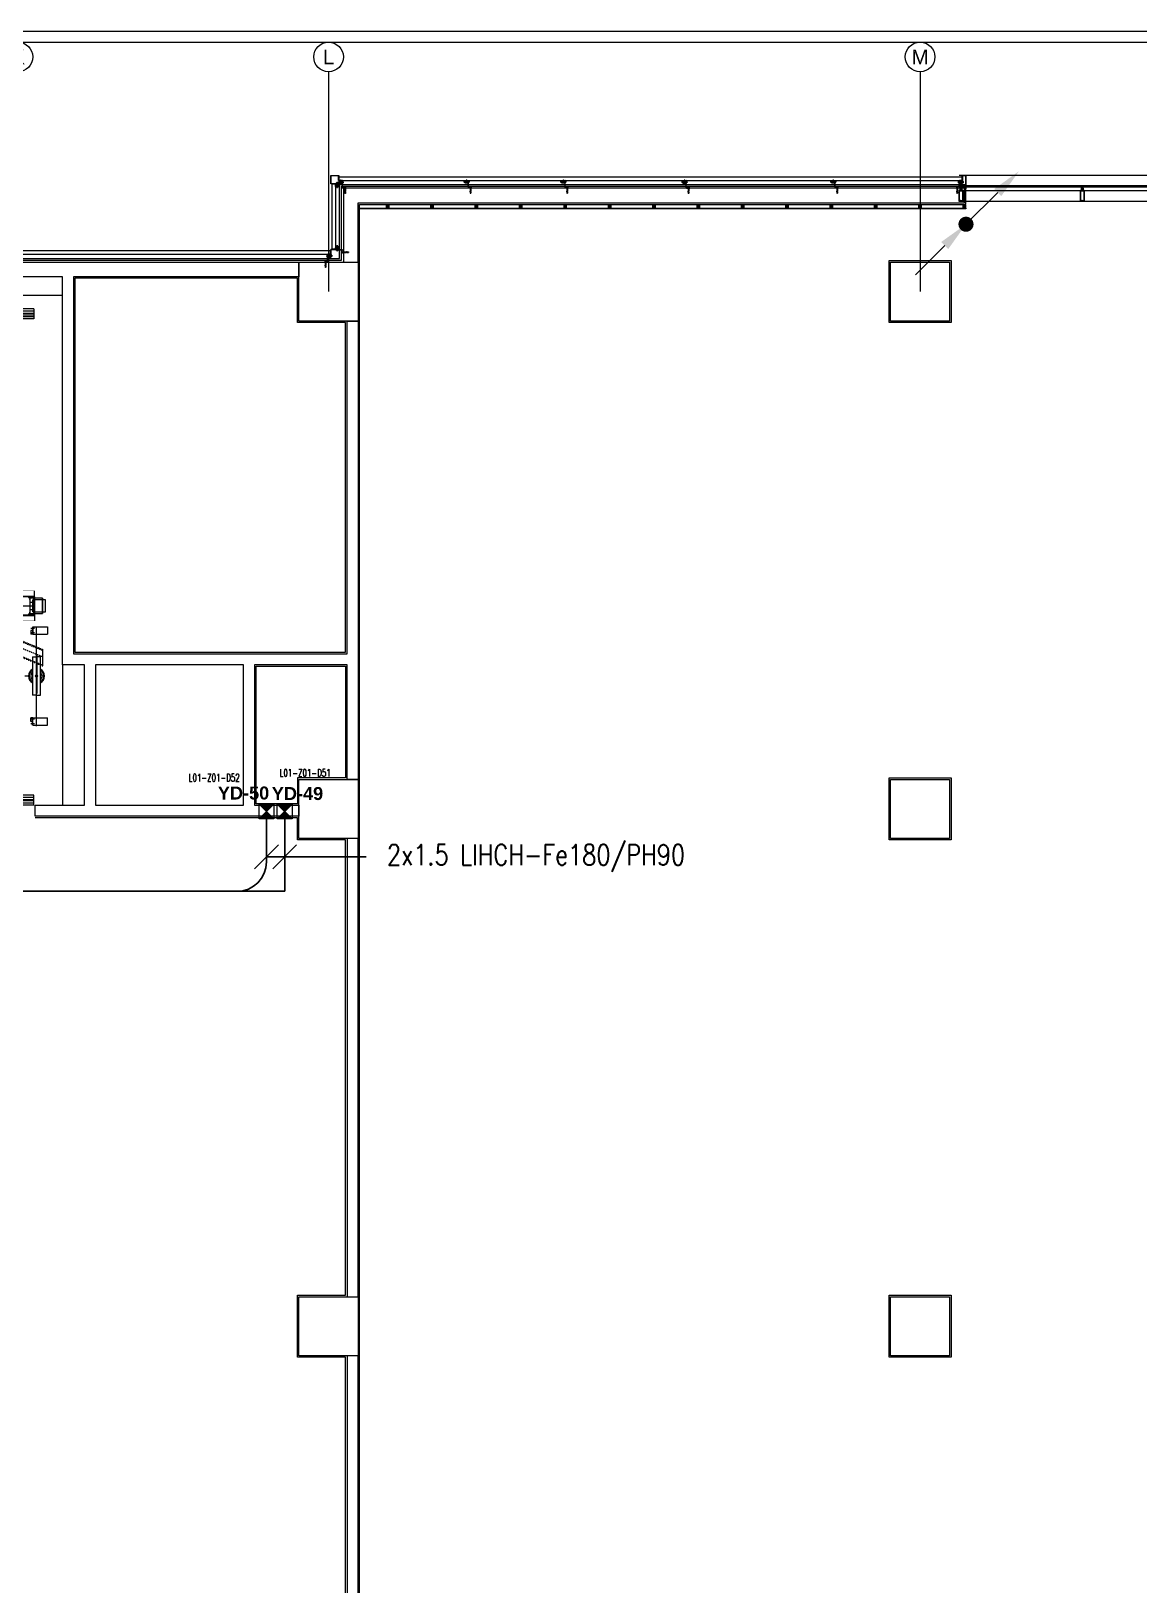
# Model space of a CAD drawing. Extents: x -3709 to 34962, y 0 to 8245.
# Drawn here: x 11034 to 12532, y 2103 to 4205 of the extents above; entities that cross this region are included whole.
import ezdxf
from ezdxf.enums import TextEntityAlignment as Align

# ---------------------------------------------------------------- set-up
doc = ezdxf.new("R2010")
doc.units = 0
doc.linetypes.add('DOT2', pattern=[0.125, 0, -0.125])
doc.linetypes.add('Grundrisse$0$AUSGEZOGEN', pattern=[2, 1, 1])
doc.layers.get('0').update_dxf_attribs({"color": 9, "lineweight": 9})
for name, color, linetype, lineweight in [('00', 9, 'Continuous', 9), ('01', 9, 'Continuous', 9), ('06D', 9, 'Continuous', 9), ('10', 9, 'Continuous', 9), ('10A', 9, 'Continuous', 9), ('11', 9, 'Continuous', 9), ('14', 9, 'Continuous', 9), ('15', 9, 'Continuous', 9), ('20', 9, 'DOT2', 9), ('24', 9, 'Continuous', 9), ('33', 9, 'BATTING', 9), ('40A', 9, 'Continuous', 9), ('E-DEDEKTÖR NUMARALARI', 20, 'Continuous', 30), ('E-MODÜL HATTI', 6, 'Continuous', 30), ('E-OK', 3, 'Continuous', 30), ('E-YAZI', 7, 'Continuous', 30), ('EQ LIST', 7, 'Continuous', 13), ('H-DAMPER', 1, 'Continuous', 13)]:
    doc.layers.add(name, color=color, linetype=linetype, lineweight=lineweight)
doc.styles.add('Arial', font='arial.ttf', dxfattribs={"height": 2.5})
doc.styles.add('E-YAZI', font='txttw.shx')
doc.linetypes.add('BATTING', pattern='A,0.0001,-0.1,[134,ltypeshp.shx,S=0.1,R=0,X=-0.1,Y=0],-0.2,[134,ltypeshp.shx,S=0.1,R=180,X=0.1,Y=0],-0.1', length=0.4001)

# ---------------------------------------------------------------- blocks, each defined once
blk = doc.blocks.new('p-kolon-80x80-vw')
at = {"layer": '01'}
blk.add_lwpolyline([(-40, -40), (-40, 40), (40, 40), (40, -40)], close=True, dxfattribs=at)
blk = doc.blocks.new('cxvxv')
for p, q in [((-21988.4, 8561, 0), (-21988.4, 8560.3, 0)), ((-21988.4, 8560.3, 0), (-21986.6, 8560.3, 0)), ((-21986.9, 8561.1, 0), (-21988.2, 8561.1, 0)), ((-21988, 8561.2, 0), (-21987, 8561.3, 0)), ((-21988, 8561.3, 0), (-21988, 8561.3, 0)), ((-21988, 8561.2, 0), (-21988, 8561.3, 0)), ((-21988, 8561.3, 0), (-21987.9, 8561.3, 0)), ((-21988, 8561.1, 0), (-21987, 8561.2, 0)), ((-21988, 8561.1, 0), (-21988, 8561.2, 0)), ((-21988, 8561.2, 0), (-21988, 8561.2, 0)), ((-21988, 8561.1, 0), (-21988, 8561.1, 0)), ((-21988, 8561.1, 0), (-21988, 8561.1, 0)), ((-21988, 8561.1, 0), (-21988, 8561.1, 0)), ((-21988, 8561, 0), (-21988, 8560.3, 0)), ((-21988, 8560.3, 0), (-21987, 8560.3, 0)), ((-21988, 8560.3, 0), (-21988, 8560.3, 0)), ((-21988, 8560.1, 0), (-21988, 8555.6, 0)), ((-21987.5, 8561.3, 0), (-21987.9, 8561.3, 0)), ((-21987.7, 8561, 0), (-21987.7, 8561.1, 0)), ((-21987.7, 8561.1, 0), (-21987.7, 8561.1, 0)), ((-21987.5, 8561.3, 0), (-21987.1, 8561.3, 0)), ((-21987.1, 8561.3, 0), (-21987.1, 8561.2, 0)), ((-21987, 8561.3, 0), (-21987.1, 8561.3, 0)), ((-21987.1, 8561.3, 0), (-21987, 8561.3, 0)), ((-21987, 8561.3, 0), (-21987.1, 8561.3, 0)), ((-21987, 8561.3, 0), (-21987.1, 8561.3, 0)), ((-21987.1, 8561.2, 0), (-21987, 8561.2, 0)), ((-21987, 8561.2, 0), (-21987.1, 8561.2, 0)), ((-21987.1, 8561.2, 0), (-21987.1, 8561.1, 0)), ((-21987.1, 8561.1, 0), (-21987, 8561.1, 0)), ((-21987.1, 8560.6, 0), (-21987.1, 8561, 0)), ((-21987.1, 8560.6, 0), (-21987.1, 8560.3, 0)), ((-21987.1, 8560.3, 0), (-21987.1, 8560.3, 0)), ((-21987.1, 8555.6, 0), (-21987.1, 8560.1, 0)), ((-21987, 8560.3, 0), (-21987, 8560.3, 0)), ((-21987, 8555.6, 0), (-21987, 8560.1, 0)), ((-21986.6, 8560.3, 0), (-21986.6, 8561, 0)), ((-21988.4, 8555.4, 0), (-21986.6, 8555.4, 0)), ((-21988.4, 8554.7, 0), (-21988.4, 8555.4, 0)), ((-21986.9, 8554.7, 0), (-21988.2, 8554.7, 0)), ((-21988, 8555.4, 0), (-21987, 8555.4, 0)), ((-21988, 8554.7, 0), (-21988, 8555.4, 0)), ((-21988, 8555.4, 0), (-21988, 8555.4, 0)), ((-21987.1, 8555.1, 0), (-21987.1, 8555.4, 0)), ((-21987.1, 8555.4, 0), (-21987.1, 8555.4, 0)), ((-21987.1, 8555.1, 0), (-21987.1, 8554.7, 0)), ((-21987, 8555.4, 0), (-21987, 8555.4, 0)), ((-21986.6, 8555.4, 0), (-21986.6, 8554.7, 0))]:
    blk.add_line(p, q)
at = {"elevation": 0}
for points in [[(-21986.3, 8560.1), (-21988.7, 8560.1), (-21988.7, 8560.3), (-21986.3, 8560.3)], [(-21986.3, 8555.6), (-21988.7, 8555.6), (-21988.7, 8555.4), (-21986.3, 8555.4)]]:
    blk.add_lwpolyline(points, close=True, dxfattribs=at)
for points in [[(-21988, 8560.3), (-21988, 8560.3)], [(-21988, 8560.1), (-21988, 8555.6)], [(-21988, 8555.4), (-21988, 8555.4)]]:
    blk.add_lwpolyline(points, dxfattribs=at)
for centre, radius, start, end in [((-21988.2, 8560.8, 0), 0.315, 45.8497, 134.1503), ((-21987.5, 8560, 0), 1.12, 66.8701, 113.1299), ((-21987.5, 8560, 0), 1.12, 66.8701, 113.1299), ((-21986.9, 8560.8, 0), 0.313, 45.449, 134.551), ((-21988.2, 8555, 0), 0.315, 225.8497, 314.1503), ((-21987.5, 8555.8, 0), 1.12, 246.8701, 293.1299), ((-21987.5, 8555.8, 0), 1.12, 246.8701, 293.1299), ((-21986.9, 8555, 0), 0.313, 225.449, 314.551)]:
    blk.add_arc(centre, radius, start, end)
blk = doc.blocks.new('VIDA')
for p, q in [((-18072, 6524), (-18070, 6525)), ((-18072, 6524), (-18072, 6524)), ((-18072, 6524), (-18072, 6524)), ((-18070, 6523), (-18072, 6524)), ((-18070, 6525), (-18071, 6523)), ((-18071, 6523), (-18070, 6525)), ((-18070, 6523), (-18069, 6525)), ((-18070, 6525), (-18070, 6525)), ((-18070, 6525), (-18070, 6524)), ((-18070, 6524), (-18070, 6525)), ((-18070, 6525), (-18070, 6525)), ((-18070, 6525), (-18070, 6525)), ((-18070, 6525), (-18069, 6525)), ((-18070, 6524), (-18070, 6524)), ((-18069, 6522), (-18070, 6523)), ((-18070, 6523), (-18070, 6523)), ((-18069, 6523), (-18068, 6525)), ((-18069, 6522), (-18069, 6525)), ((-18069, 6525), (-18069, 6522)), ((-18069, 6525), (-18069, 6525)), ((-18069, 6525), (-18069, 6525)), ((-18069, 6525), (-18069, 6525)), ((-18069, 6525), (-18069, 6525)), ((-18069, 6525), (-18068, 6525)), ((-18069, 6523), (-18069, 6522)), ((-18068, 6522), (-18069, 6523)), ((-18069, 6523), (-18069, 6523)), ((-18069, 6522), (-18069, 6522)), ((-18067, 6525), (-18068, 6522)), ((-18068, 6523), (-18067, 6525)), ((-18068, 6525), (-18068, 6523)), ((-18068, 6522), (-18068, 6525)), ((-18068, 6525), (-18068, 6525)), ((-18068, 6525), (-18068, 6522)), ((-18068, 6525), (-18068, 6525)), ((-18068, 6525), (-18068, 6525)), ((-18068, 6525), (-18067, 6525)), ((-18068, 6523), (-18068, 6522)), ((-18068, 6522), (-18068, 6523)), ((-18068, 6523), (-18068, 6523)), ((-18068, 6523), (-18068, 6522)), ((-18067, 6522), (-18068, 6522)), ((-18068, 6522), (-18068, 6522)), ((-18066, 6525), (-18067, 6525)), ((-18067, 6523), (-18066, 6525)), ((-18066, 6525), (-18067, 6522)), ((-18067, 6525), (-18067, 6523)), ((-18067, 6522), (-18067, 6525)), ((-18067, 6525), (-18067, 6525)), ((-18067, 6525), (-18067, 6525)), ((-18067, 6525), (-18067, 6525)), ((-18067, 6522), (-18067, 6523)), ((-18067, 6523), (-18067, 6522)), ((-18067, 6523), (-18067, 6523)), ((-18067, 6523), (-18067, 6522)), ((-18066, 6522), (-18067, 6522)), ((-18066, 6525), (-18066, 6525)), ((-18066, 6525), (-18066, 6525)), ((-18066, 6525), (-18066, 6525)), ((-18066, 6525), (-18066, 6523)), ((-18066, 6522), (-18066, 6525)), ((-18065, 6525), (-18066, 6522)), ((-18066, 6523), (-18065, 6525)), ((-18066, 6525), (-18065, 6525)), ((-18066, 6523), (-18066, 6523)), ((-18066, 6523), (-18066, 6522)), ((-18066, 6523), (-18066, 6522)), ((-18066, 6522), (-18066, 6523)), ((-18065, 6522), (-18066, 6522)), ((-18065, 6525), (-18065, 6523)), ((-18065, 6522), (-18065, 6525)), ((-18065, 6525), (-18065, 6525)), ((-18065, 6525), (-18065, 6525)), ((-18065, 6525), (-18065, 6525)), ((-18065, 6525), (-18064, 6525)), ((-18065, 6523), (-18064, 6525)), ((-18064, 6525), (-18065, 6522)), ((-18065, 6522), (-18064, 6525)), ((-18065, 6523), (-18065, 6522)), ((-18065, 6523), (-18065, 6523)), ((-18065, 6523), (-18065, 6522)), ((-18065, 6522), (-18065, 6523)), ((-18064, 6523), (-18065, 6522)), ((-18064, 6523), (-18065, 6522)), ((-18065, 6522), (-18065, 6522)), ((-18064, 6525), (-18064, 6525)), ((-18064, 6525), (-18064, 6525)), ((-18064, 6525), (-18064, 6525)), ((-18064, 6525), (-18064, 6523)), ((-18064, 6522), (-18062, 6525)), ((-18062, 6525), (-18064, 6522)), ((-18064, 6523), (-18062, 6525)), ((-18062, 6525), (-18064, 6525)), ((-18064, 6523), (-18064, 6523)), ((-18062, 6523), (-18064, 6522)), ((-18062, 6523), (-18064, 6522)), ((-18064, 6522), (-18064, 6523)), ((-18064, 6522), (-18064, 6522)), ((-18063, 6522), (-18062, 6525)), ((-18061, 6525), (-18063, 6523)), ((-18062, 6525), (-18063, 6525)), ((-18062, 6523), (-18063, 6522)), ((-18063, 6522), (-18061, 6523)), ((-18062, 6523), (-18063, 6522)), ((-18063, 6523), (-18061, 6523)), ((-18063, 6522), (-18061, 6522)), ((-18062, 6525), (-18061, 6525)), ((-18062, 6525), (-18062, 6525)), ((-18062, 6525), (-18062, 6525)), ((-18062, 6525), (-18062, 6525)), ((-18061, 6525), (-18062, 6525)), ((-18062, 6523), (-18061, 6525)), ((-18061, 6525), (-18062, 6522)), ((-18062, 6522), (-18061, 6525)), ((-18061, 6523), (-18062, 6525)), ((-18062, 6525), (-18061, 6522)), ((-18062, 6525), (-18062, 6523)), ((-18062, 6525), (-18062, 6525)), ((-18062, 6525), (-18061, 6525)), ((-18062, 6523), (-18062, 6523)), ((-18062, 6522), (-18062, 6523)), ((-18061, 6523), (-18062, 6522)), ((-18061, 6523), (-18062, 6522)), ((-18062, 6522), (-18062, 6522)), ((-18061, 6525), (-18060, 6525)), ((-18061, 6525), (-18061, 6525)), ((-18061, 6525), (-18061, 6525)), ((-18061, 6525), (-18061, 6525)), ((-18061, 6525), (-18061, 6523)), ((-18061, 6522), (-18060, 6525)), ((-18060, 6525), (-18061, 6522)), ((-18061, 6523), (-18060, 6525)), ((-18061, 6523), (-18061, 6523)), ((-18060, 6523), (-18061, 6522)), ((-18060, 6523), (-18061, 6522)), ((-18061, 6522), (-18061, 6523)), ((-18061, 6522), (-18061, 6522)), ((-18060, 6525), (-18060, 6525)), ((-18060, 6525), (-18060, 6525)), ((-18060, 6525), (-18060, 6525)), ((-18060, 6525), (-18060, 6525)), ((-18060, 6525), (-18060, 6523)), ((-18060, 6523), (-18060, 6525)), ((-18059, 6525), (-18060, 6522)), ((-18060, 6522), (-18059, 6525)), ((-18060, 6525), (-18059, 6525)), ((-18059, 6524), (-18060, 6523)), ((-18060, 6522), (-18060, 6523)), ((-18060, 6523), (-18060, 6522)), ((-18060, 6523), (-18060, 6522)), ((-18060, 6523), (-18060, 6523)), ((-18060, 6523), (-18059, 6523)), ((-18060, 6522), (-18060, 6522)), ((-18058, 6527), (-18059, 6527)), ((-18059, 6521), (-18059, 6527)), ((-18059, 6525), (-18059, 6525)), ((-18058, 6521), (-18059, 6521))]:
    blk.add_line(p, q)
for points in [[(-18069, 6525), (-18069, 6523)], [(-18057, 6524), (-18057, 6524), (-18057, 6524), (-18057, 6523)]]:
    blk.add_lwpolyline(points)
for start, end in [(7.5095, 35.2427), (324.7573, 352.4905)]:
    blk.add_arc((-18062, 6524), 5.21, start, end)
blk = doc.blocks.new('çelik dübel')
at = {"ltscale": 7}
for p, q in [((-87, -2), (-85, 2)), ((-85, -6), (-85, 2)), ((-68, 2), (-85, 2)), ((-75, -6), (-75, 2)), ((-70, -6), (-70, 2)), ((-68, 3), (-58, 2)), ((-68, -7), (-68, 3)), ((-58, -6), (-58, 2)), ((-53, 2), (-58, 2)), ((-8, 2), (-58, 2)), ((-53, -6), (-53, 2)), ((-25, -6), (-25, 2)), ((-25, -6), (-24, 2)), ((-23, -6), (-22, 2)), ((-21, -6), (-20, 2)), ((-19, -6), (-18, 2)), ((-17, -6), (-16, 2)), ((-85, -6), (-87, -2)), ((-68, -6), (-85, -6)), ((-68, -7), (-58, -6)), ((-53, -5), (-58, -5)), ((-8, -6), (-58, -6))]:
    blk.add_line(p, q, dxfattribs=at)
for p, q in [((-15, -6), (-14, 2)), ((-13, -6), (-12, 2)), ((-11, -6), (-10, 1)), ((-10, -9), (-10, 5)), ((-9, 5), (-10, 5)), ((-10, 3), (-10, 5)), ((-9, -9), (-9, 5)), ((-8, 2), (-8, 3)), ((-8, -4), (-8, 0)), ((-5, 4), (-7, 4)), ((-5, 1), (-7, 1)), ((-4, 2), (-4, 3)), ((-1, 2), (-4, 2)), ((-4, -4), (-4, 0)), ((-3, -6), (-2, 2)), ((-1, -6), (0, 1)), ((0, -5), (0, 1)), ((-10, -7), (-10, -9)), ((-9, -9), (-10, -9)), ((-8, -6), (-8, -7)), ((-5, -5), (-7, -5)), ((-5, -8), (-7, -8)), ((-4, -6), (-4, -7)), ((-1, -6), (-4, -6))]:
    blk.add_line(p, q)
for points in [[(-68, 1), (-67, 0), (-67, 0), (-67, 0), (-66, -1), (-66, -1), (-66, -2), (-65, -2), (-65, -3), (-65, -3), (-65, -3), (-65, -3), (-64, -4), (-64, -4), (-64, -3), (-64, -3), (-63, -3), (-63, -3), (-63, -3), (-63, -2), (-62, -2), (-62, -2), (-62, -1), (-62, -1), (-61, -1), (-61, -1), (-61, -1), (-61, 0), (-61, 0), (-60, -1), (-60, -1), (-60, -1), (-60, -1), (-60, -1), (-60, -2), (-59, -2), (-59, -3), (-59, -3), (-59, -3), (-58, -3), (-58, -3)], [(-68, 0), (-68, 0), (-68, 0), (-68, -1), (-68, -1), (-68, -1), (-68, -1), (-68, -1), (-68, -1), (-68, -1), (-68, -1), (-68, -1), (-67, -1), (-67, -1), (-67, -1), (-67, -1), (-67, -1), (-67, -1), (-67, -1), (-67, -1), (-67, -1), (-67, -1), (-67, -1), (-67, -1), (-67, -1), (-67, -1), (-67, -1), (-67, -2), (-67, -2), (-67, -2), (-67, -2), (-67, -2), (-67, -2), (-67, -2), (-67, -2), (-67, -2), (-67, -2), (-67, -2), (-67, -2), (-67, -2), (-67, -2), (-67, -2), (-67, -2), (-66, -2), (-66, -3), (-66, -3), (-66, -3), (-66, -3), (-66, -3), (-66, -3), (-66, -3), (-66, -3), (-66, -3), (-66, -3), (-66, -3), (-66, -3), (-66, -3), (-66, -3), (-66, -3), (-66, -3), (-66, -3), (-66, -4), (-66, -4), (-66, -4), (-66, -4), (-66, -4), (-66, -4), (-66, -4), (-66, -4), (-66, -4), (-66, -4), (-66, -4), (-65, -4), (-65, -4), (-65, -4), (-65, -4), (-65, -4), (-65, -4), (-65, -4), (-65, -4), (-65, -4), (-65, -4), (-65, -4), (-65, -4), (-65, -4), (-65, -4), (-65, -5), (-65, -5), (-65, -5), (-64, -5), (-64, -5), (-64, -5), (-64, -5), (-64, -5), (-64, -5), (-64, -5), (-64, -5), (-64, -5), (-64, -5), (-64, -4), (-64, -4), (-64, -4), (-64, -4), (-64, -4), (-64, -4), (-63, -4), (-63, -4), (-63, -4), (-63, -4), (-63, -4), (-63, -4), (-63, -4), (-63, -4), (-63, -4), (-63, -4), (-63, -4), (-63, -4), (-63, -4), (-63, -4), (-63, -4), (-63, -4), (-63, -4), (-63, -4), (-63, -4), (-63, -4), (-63, -4), (-63, -4), (-63, -4), (-63, -4), (-62, -4), (-62, -4), (-62, -3), (-62, -3), (-62, -3), (-62, -3), (-62, -3), (-62, -3), (-62, -3), (-62, -3), (-62, -3), (-62, -3), (-62, -3), (-62, -3), (-62, -3), (-62, -3), (-62, -3), (-62, -3), (-62, -3), (-62, -3), (-62, -3), (-62, -3), (-62, -3), (-62, -3), (-62, -3), (-62, -3), (-62, -3), (-62, -2), (-61, -2), (-61, -2), (-61, -2), (-61, -2), (-61, -2), (-61, -2), (-61, -2), (-61, -2), (-61, -2), (-61, -2), (-61, -2), (-61, -2), (-61, -2), (-61, -2), (-61, -2), (-61, -2), (-61, -2), (-61, -2), (-61, -2), (-61, -2), (-61, -2), (-61, -2), (-61, -2), (-61, -2), (-61, -2), (-61, -2), (-61, -2), (-61, -2), (-61, -2), (-61, -2), (-61, -2), (-61, -2), (-61, -2), (-61, -2), (-61, -2), (-61, -2), (-61, -2), (-61, -2), (-61, -2), (-61, -2), (-61, -2), (-61, -2), (-61, -2), (-60, -2), (-60, -2), (-60, -2), (-60, -2), (-60, -3), (-60, -3), (-60, -3), (-60, -3), (-60, -3), (-60, -3), (-60, -3), (-60, -3), (-60, -3), (-60, -3), (-60, -3), (-60, -3), (-60, -3), (-60, -3), (-60, -3), (-60, -3), (-60, -3), (-60, -3), (-60, -4), (-60, -4), (-60, -4), (-60, -4), (-60, -4), (-60, -4), (-59, -4), (-59, -4), (-59, -4), (-59, -4), (-59, -4), (-59, -4), (-59, -4), (-59, -4), (-59, -4), (-59, -4), (-58, -4), (-58, -4), (-58, -5)]]:
    blk.add_lwpolyline(points)
for centre, start, end in [((-7, 3), 90, 180), ((-7, 2), 180, 270), ((-7, 0), 90, 180), ((-5, 3), 0, 90), ((-5, 2), 270, 0), ((-5, 0), 0, 90), ((-1, 1), 0, 90), ((-7, -4), 180, 270), ((-7, -6), 90, 180), ((-7, -7), 180, 270), ((-5, -4), 270, 0), ((-5, -6), 0, 90), ((-5, -7), 270, 0), ((-1, -5), 270, 0)]:
    blk.add_arc(centre, 1, start, end)
blk = doc.blocks.new('kjdol')
at = {"elevation": -249.8}
for points in [[(77398, 60089.9), (77398, 60085.9), (77394, 60085.9), (77394, 60089.9)], [(77397.8, 60089.7), (77397.8, 60086.1), (77394.2, 60086.1), (77394.2, 60089.7)]]:
    blk.add_lwpolyline(points, close=True, dxfattribs=at)
at = {"ltscale": 10, "elevation": -278.9}
blk.add_lwpolyline([(77394.1, 60089.9), (77403.3, 60089.9, 0.460237), (77404.2, 60090.8), (77404.2, 60094.9), (77403.8, 60094.9), (77403.8, 60091.3, -0.414214), (77402.8, 60090.3), (77394.1, 60090.3)], format="xyb", close=True, dxfattribs=at)
blk.add_blockref('cxvxv', (99383.5, 51530.1, -249.8))
at = {"extrusion": (0, 0, -1), "xscale": 0.1000000000058208, "yscale": 0.1000000000058208, "zscale": -0.0999999999999091}
blk.add_blockref('çelik dübel', (-77402.7, 60093.4, 459.2), dxfattribs=at)
at = {"xscale": 0.1000000000058208, "yscale": 0.1000000000058208, "zscale": 0.1000000000058208, "rotation": 180}
blk.add_blockref('VIDA', (75587.8, 60740.3, -249.8), dxfattribs=at)
blk = doc.blocks.new('NPU240')
for p, q in [((0, -120), (0, 120)), ((0, 120), (85, 120)), ((10, -92), (10, 92)), ((21, 105), (79, 110)), ((85, 120), (85, 117)), ((0, -120), (85, -120)), ((21, -105), (79, -110)), ((85, -120), (85, -117))]:
    blk.add_line(p, q)
for centre, radius, start, end in [((22, 92), 13, 95, 180), ((78, 117), 6.5, 275, 0), ((22, -92), 13, 180, 265), ((78, -117), 6.5, 0, 85)]:
    blk.add_arc(centre, radius, start, end)
blk = doc.blocks.new('asansr-acilmayan')
for p in [(1926.2, 24884.5), (1926.2, 24884.5), (1926.2, 24884.5), (1926.2, 24866.5)]:
    blk.add_point(p)
at = {"layer": '06D'}
for p, q in [((1593.7, 25263.7), (1593.7, 25277.2)), ((1931.2, 25277.2), (1593.7, 25277.2)), ((1695.3, 25274.2), (1593.7, 25274.2)), ((1931.2, 25274.2), (1829.6, 25274.2)), ((1931.2, 25277.2), (1931.2, 25263.7)), ((1656.2, 25271.2), (1593.7, 25271.2)), ((1656.2, 25268.7), (1593.7, 25268.7)), ((1634.7, 25266.7), (1593.7, 25266.7)), ((1931.2, 25263.7), (1593.7, 25263.7)), ((1610, 25258.7), (1610, 24624.2)), ((1636.2, 25258.7), (1610, 25258.7)), ((1612.5, 25256.2), (1612.5, 24626.7)), ((1636.2, 25256.2), (1612.5, 25256.2)), ((1636.2, 25258.7), (1636.2, 25256.2)), ((1873.2, 25266.7), (1658, 25266.7)), ((1826.8, 25271.2), (1698.2, 25271.2)), ((1826.8, 25268.7), (1698.2, 25268.7)), ((1931.2, 25271.2), (1875, 25271.2)), ((1931.2, 25268.7), (1875, 25268.7)), ((1888.7, 25258.7), (1888.7, 25256.2)), ((1888.7, 25258.7), (1915, 25258.7)), ((1888.7, 25256.2), (1912.5, 25256.2)), ((1931.2, 25266.7), (1890.2, 25266.7)), ((1912.5, 24626.7), (1912.5, 25256.2)), ((1915, 24624.2), (1915, 25258.7)), ((1567.5, 25037.5), (1572.5, 25037.5)), ((1567.5, 25029), (1572.5, 25029)), ((1570, 25039.5), (1575, 25039.5)), ((1570, 25039.5), (1570, 25029.5)), ((1570, 25032), (1597.5, 25032)), ((1570, 25027.6), (1597.5, 25027.6)), ((1570, 25027), (1597.5, 25027)), ((1570, 25027), (1575, 25027)), ((1570.5, 25039.5), (1570.5, 25029.5)), ((1575, 25039.5), (1575, 25029.5)), ((1590, 25032), (1590, 24899)), ((1597.5, 25032), (1597.5, 25027)), ((1584.5, 24996.5), (1584.5, 24944.5)), ((1589.5, 24996.5), (1584.5, 24996.5)), ((1589.5, 24944.5), (1589.5, 24996.5)), ((1590.5, 24944.5), (1590.5, 24996.5)), ((1590.5, 24996.5), (1595.5, 24996.5)), ((1595.5, 24944.5), (1595.5, 24996.5)), ((1574.1, 24970.5), (1605.8, 24970.5)), ((1583.5, 24964.8), (1583.6, 24942.5)), ((1584.5, 24944.5), (1589.5, 24944.5)), ((1595.5, 24944.5), (1590.5, 24944.5)), ((1567.5, 24912), (1572.5, 24912)), ((1567.5, 24906), (1572.5, 24906)), ((1570, 24914), (1597.5, 24914)), ((1570, 24904), (1570, 24914)), ((1570, 24914), (1575, 24914)), ((1570, 24913.4), (1597.5, 24913.4)), ((1570, 24909), (1597.5, 24909)), ((1570, 24904), (1575, 24904)), ((1570.5, 24904), (1570.5, 24914)), ((1575, 24904), (1575, 24914)), ((1592.5, 24887.5), (1592.5, 24896)), ((1597.5, 24909), (1597.5, 24914)), ((1932.5, 24887.5), (1932.5, 24896)), ((1572.5, 24880.5), (1567.5, 24880.5)), ((1570, 24867.5), (1570, 24883.5)), ((1570, 24883.5), (1578, 24883.5)), ((1570.5, 24867.5), (1570.5, 24883.5)), ((1573.8, 24865), (1573.8, 24886)), ((1573.8, 24886), (1581.8, 24886)), ((1578, 24883.5), (1578, 24867.5)), ((1581.3, 24886), (1581.3, 24865)), ((1581.8, 24886), (1581.8, 24865)), ((1926.2, 24886), (1926.2, 24865)), ((1943.2, 24886), (1926.2, 24886)), ((1927.5, 24880.5), (1932.5, 24880.5)), ((1929.5, 24883.5), (1929.5, 24867.5)), ((1947, 24883.5), (1930, 24883.5)), ((1930, 24883.5), (1930, 24867.5)), ((1943.2, 24865), (1943.2, 24886)), ((1943.7, 24865), (1943.7, 24886)), ((1947, 24867.5), (1947, 24883.5)), ((1572.5, 24870.5), (1567.5, 24870.5)), ((1578, 24867.5), (1570, 24867.5)), ((1581.8, 24865), (1573.8, 24865)), ((1592.5, 24863.5), (1592.5, 24855)), ((1926.2, 24865), (1943.2, 24865)), ((1927.5, 24870.5), (1932.5, 24870.5)), ((1930, 24867.5), (1947, 24867.5)), ((1932.5, 24863.5), (1932.5, 24855)), ((1932.5, 24845), (1927.5, 24845)), ((1930, 24842), (1927.5, 24842)), ((1927.5, 24842), (1927.5, 24837)), ((1932.5, 24839), (1927.5, 24839)), ((1930, 24837.6), (1927.5, 24837.6)), ((1930, 24837), (1927.5, 24837)), ((1929.5, 24847), (1929.5, 24837)), ((1930, 24847), (1930, 24837)), ((1930, 24847), (1950, 24847)), ((1930, 24837), (1950, 24837)), ((1935, 24712.7), (1935, 24845.7)), ((1950, 24847), (1950, 24837)), ((1943.5, 24794.2), (1943.5, 24816.5)), ((1929.5, 24806.5), (1929.5, 24754.5)), ((1929.5, 24806.5), (1934.5, 24806.5)), ((1934.5, 24809), (1934.5, 24757)), ((1935.5, 24809), (1935.5, 24757)), ((1940.5, 24806.5), (1935.5, 24806.5)), ((1940.5, 24754.5), (1940.5, 24806.5)), ((1925.8, 24780.5), (1919.1, 24780.5)), ((1934.5, 24754.5), (1929.5, 24754.5)), ((1935.5, 24754.5), (1940.5, 24754.5)), ((1930, 24724), (1927.5, 24724)), ((1927.5, 24719), (1927.5, 24724)), ((1930, 24723.4), (1927.5, 24723.4)), ((1932.5, 24722), (1927.5, 24722)), ((1930, 24719), (1927.5, 24719)), ((1932.5, 24716), (1927.5, 24716)), ((1929.5, 24714), (1929.5, 24724)), ((1930, 24724), (1950, 24724)), ((1930, 24714), (1930, 24724)), ((1930, 24714), (1950, 24714)), ((1950, 24714), (1950, 24724)), ((1636.2, 24624.2), (1610, 24624.2)), ((1636.2, 24626.7), (1612.5, 24626.7)), ((1636.2, 24624.2), (1636.2, 24626.7)), ((1888.7, 24624.2), (1888.7, 24626.7)), ((1888.7, 24626.7), (1912.5, 24626.7)), ((1888.7, 24624.2), (1915, 24624.2)), ((1593.7, 24619.2), (1593.7, 24605.7)), ((1931.2, 24619.2), (1593.7, 24619.2)), ((1634.7, 24616.2), (1593.7, 24616.2)), ((1656.2, 24613.2), (1593.7, 24613.2)), ((1656.2, 24611.7), (1593.7, 24611.7)), ((1695.3, 24608.7), (1593.7, 24608.7)), ((1931.2, 24605.7), (1593.7, 24605.7)), ((1873.2, 24616.2), (1658, 24616.2)), ((1826.8, 24613.2), (1698.2, 24613.2)), ((1931.2, 24608.7), (1829.6, 24608.7)), ((1931.2, 24613.2), (1875, 24613.2)), ((1931.2, 24611.7), (1875, 24611.7)), ((1931.2, 24616.2), (1890.2, 24616.2)), ((1931.2, 24605.7), (1931.2, 24619.2))]:
    blk.add_line(p, q, dxfattribs=at)
for points in [[(1695.7, 25272.7), (1698.2, 25272.7), (1698.2, 25268.7), (1656.2, 25268.7), (1656.2, 25271.2), (1657.7, 25271.2)], [(1760.8, 25277.2), (1762.3, 25277.2), (1762.3, 25273.2), (1695.3, 25273.2), (1695.3, 25275.7), (1696.8, 25275.7)], [(1764.1, 25277.2), (1762.6, 25277.2), (1762.6, 25273.2), (1829.6, 25273.2), (1829.6, 25275.7), (1828.1, 25275.7)], [(1829.3, 25272.7), (1826.8, 25272.7), (1826.8, 25268.7), (1875, 25268.7), (1875, 25271.2), (1873.5, 25271.2)], [(1633.2, 25262.2), (1633.2, 25263.7), (1636.2, 25263.7), (1636.2, 25258.7)], [(1656, 25268.2), (1658, 25268.2), (1658, 25264.2), (1634.7, 25264.2), (1634.7, 25266.7), (1636.2, 25266.7)], [(1875.2, 25268.2), (1873.2, 25268.2), (1873.2, 25264.2), (1890.2, 25264.2), (1890.2, 25266.7), (1888.7, 25266.7)], [(1891.7, 25262.2), (1891.7, 25263.7), (1888.7, 25263.7), (1888.7, 25258.7)], [(1633.2, 24620.7), (1633.2, 24619.2), (1636.2, 24619.2), (1636.2, 24624.2)], [(1891.7, 24620.7), (1891.7, 24619.2), (1888.7, 24619.2), (1888.7, 24624.2)], [(1656, 24614.7), (1658, 24614.7), (1658, 24618.7), (1634.7, 24618.7), (1634.7, 24616.2), (1636.2, 24616.2)], [(1695.7, 24610.2), (1698.2, 24610.2), (1698.2, 24614.2), (1656.2, 24614.2), (1656.2, 24611.7), (1657.7, 24611.7)], [(1760.8, 24605.7), (1762.3, 24605.7), (1762.3, 24609.7), (1695.3, 24609.7), (1695.3, 24607.2), (1696.8, 24607.2)], [(1764.1, 24605.7), (1762.6, 24605.7), (1762.6, 24609.7), (1829.6, 24609.7), (1829.6, 24607.2), (1828.1, 24607.2)], [(1829.3, 24610.2), (1826.8, 24610.2), (1826.8, 24614.2), (1875, 24614.2), (1875, 24611.7), (1873.5, 24611.7)], [(1875.2, 24614.7), (1873.2, 24614.7), (1873.2, 24618.7), (1890.2, 24618.7), (1890.2, 24616.2), (1888.7, 24616.2)]]:
    blk.add_lwpolyline(points, dxfattribs=at)
for centre in [(1590, 24970.5), (1935, 24780.5)]:
    blk.add_circle(centre, 1.5, dxfattribs=at)
for centre, radius, start, end in [((1590, 24970.5), 10.8, 120.4584, 239.5416), ((1590, 24970.5), 9.7, 124.542, 235.458), ((1590, 24970.5), 10.8, 300.4584, 59.5416), ((1590, 24970.5), 9.7, 304.542, 55.458), ((1590, 24970.5), 7.5, 137.1666, 222.8334), ((1590, 24970.5), 7.5, 317.1666, 42.8334), ((1935, 24780.5), 10.8, 120.4584, 239.5416), ((1935, 24780.5), 10.8, 300.4584, 59.5416), ((1935, 24780.5), 9.7, 124.542, 235.458), ((1935, 24780.5), 7.5, 137.1666, 222.8334), ((1935, 24780.5), 9.7, 304.542, 55.458), ((1935, 24780.5), 7.5, 317.1666, 42.8334)]:
    blk.add_arc(centre, radius, start, end, dxfattribs=at)
for p in [(1573.8, 24884.5), (1943.2, 24884.5), (1573.8, 24866.5), (1573.8, 24866.5), (1573.8, 24866.5), (1581.8, 24866.5)]:
    blk.add_point(p, dxfattribs=at)
at = {"layer": '20'}
for p, q in [((1583.5, 24963.6), (1943, 24815.4)), ((1583.6, 24964.7), (1943.5, 24816.5)), ((1579.1, 24956.7), (1943.5, 24806.6)), ((1583.6, 24942.5), (1943.5, 24794.2)), ((1584, 24943.5), (1943.5, 24795.4)), ((1592.5, 24896), (1860, 24896)), ((1880, 24896), (1860, 24896)), ((1932.5, 24896), (1860, 24896)), ((1570, 24875.5), (1930, 24875.5)), ((1592.5, 24888.4), (1932.5, 24888.4)), ((1592.5, 24887.5), (1860, 24887.5)), ((1924, 24887.5), (1860, 24887.5)), ((1592.5, 24863.5), (1924, 24863.5)), ((1592.5, 24862.6), (1932.5, 24862.6)), ((1592.5, 24855), (1862.5, 24855)), ((1932.5, 24855), (1860, 24855))]:
    blk.add_line(p, q, dxfattribs=at)
at = {"layer": '06D', "xscale": 0.0999999999985448, "yscale": 0.0999999999985448, "zscale": 0.0999999999985448}
blk.add_blockref('NPU240', (1592.5, 24875.5), dxfattribs=at)
at = {"layer": '06D', "xscale": 0.0999999999985448, "yscale": 0.0999999999985448, "zscale": 0.0999999999985448, "rotation": 180}
blk.add_blockref('NPU240', (1932.5, 24875.5), dxfattribs=at)
blk = doc.blocks.new('p-profil-21')
at = {"layer": '10A', "linetype": 'Continuous'}
for points in [[(2.4, 20.8), (2.3, 20.9), (-2.3, 20.9), (-2.4, 20.8), (-2.4, 20.2), (-2.3, 20.2), (-2.3, 20.1), (-2.4, 19.8), (-2.5, 19.8), (-2.5, 20.8), (-2.4, 21), (-2.4, 21), (2.3, 21), (2.5, 20.9), (2.5, 20.8), (2.5, 19.8), (2.4, 19.8), (2.3, 20.1), (2.3, 20.2), (2.4, 20.2)], [(2.5, 14.7), (2.5, 0.1), (2.5, 0), (2.3, 0), (-2.4, 0), (-2.5, 0.1), (-2.5, 0.1), (-2.5, 14.7), (-2.3, 14.7), (-2.2, 14.7), (-2.2, 14.6), (-2.3, 14.6), (-2.3, 14.4), (-1.9, 14.4), (-1.9, 14.4), (-1.8, 14.4), (-1.4, 14.4), (-1.4, 14.6), (-1.5, 14.6), (-1.5, 14.7), (-1.4, 14.7), (-1.1, 14.7), (-1.1, 14.6), (-1.2, 14.6), (-1.2, 14.4), (-0.7, 14.4), (-0.5, 14.5), (-0.5, 14.6), (-0.5, 15.7), (-0.5, 15.7), (-0.4, 15.7), (-0.2, 15.6), (-0.2, 15.6), (-0.2, 15.5), (-0.2, 15.4), (-0.2, 15.4), (-0.2, 15.4), (-0.2, 15.2), (-0.2, 15.2), (-0.2, 15.2), (-0.2, 15), (-0.2, 15), (-0.2, 15), (-0.2, 14.9), (-0.2, 14.8), (-0.2, 14.8), (-0.2, 14.7), (-0.2, 14.7), (-0.2, 14.6), (-0.2, 14.6), (-0.1, 14.4), (0, 14.3), (0.1, 14.4), (0.2, 14.6), (0.2, 14.7), (0.2, 14.7), (0.2, 14.8), (0.2, 14.9), (0.2, 14.9), (0.2, 15), (0.2, 15.1), (0.2, 15.1), (0.2, 15.1), (0.2, 15.3), (0.2, 15.3), (0.2, 15.3), (0.2, 15.4), (0.2, 15.5), (0.2, 15.5), (0.2, 15.6), (0.3, 15.6), (0.4, 15.7), (0.5, 15.7), (0.5, 15.7), (0.5, 14.6), (0.6, 14.5), (0.6, 14.4), (1.2, 14.4), (1.2, 14.6), (1.1, 14.6), (1.1, 14.7), (1.5, 14.7), (1.5, 14.7), (1.5, 14.6), (1.4, 14.6), (1.4, 14.4), (1.9, 14.4), (1.9, 14.4), (1.9, 14.4), (2.4, 14.4), (2.4, 14.6), (2.2, 14.6), (2.2, 14.7), (2.3, 14.7)], [(-2.1, 19.9), (-2, 19.9), (-2, 19.9), (-2, 19.8), (-2.4, 19.8), (-2.3, 20.2), (-2.2, 20.2), (-2.3, 20.2), (-2.3, 20.3), (-2.3, 20.3), (-2.3, 20.5), (-2.2, 20.6), (-2.1, 20.8), (-2.1, 20.8), (-2.1, 20.8), (-2.1, 20.7), (-2.1, 20.4), (-2, 20.3), (-1.1, 20.3), (-1, 20.2), (-1, 20.1), (-0.9, 20), (0, 20), (0, 20), (0, 20), (0.9, 20), (1, 20.1), (1, 20.2), (1.1, 20.3), (2, 20.3), (2, 20.4), (2, 20.7), (2.1, 20.8), (2.1, 20.8), (2.1, 20.8), (2.2, 20.6), (2.3, 20.5), (2.3, 20.3), (2.3, 20.3), (2.3, 20.2), (2.2, 20.2), (2.2, 20.2), (2.3, 19.8), (2, 19.8), (1.9, 19.9), (1.9, 19.9), (2.1, 19.9), (2.1, 20.1), (2, 20.2), (1.1, 20.2), (1.1, 19.9), (1.2, 19.9), (1.2, 19.9), (1.2, 19.8), (-1.2, 19.8), (-1.3, 19.9), (-1.3, 19.9), (-1.1, 19.9), (-1.1, 20.2), (-2, 20.2), (-2.1, 20.1)]]:
    blk.add_lwpolyline(points, close=True, dxfattribs=at)
blk.add_lwpolyline([(2.3, 14.1), (-2.3, 14.1), (-2.3, 0.2), (-0.2, 0.2), (-0.1, 0.3), (-0.1, 0.7), (-0.2, 0.8), (-0.2, 0.8), (-0.3, 0.8), (-0.3, 0.9), (-0.3, 0.9), (-0.4, 1), (-0.4, 1), (-0.4, 1), (-0.4, 1.1), (-0.5, 1.2), (-0.5, 1.2), (-0.5, 1.3), (-0.4, 1.3), (-0.4, 1.4), (-0.4, 1.4), (-0.4, 1.5), (-0.3, 1.5), (-0.3, 1.6), (-0.2, 1.6), (-0.1, 1.5), (-0.1, 1.3), (-0.2, 1.3), (-0.2, 1.3), (-0.2, 1.2), (-0.2, 1.1), (-0.2, 1.1), (-0.1, 1.1), (-0.1, 1), (0, 1), (0.1, 1), (0.1, 1.1), (0.1, 1.1), (0.2, 1.1), (0.2, 1.2), (0.2, 1.3), (0.1, 1.3), (0.1, 1.3), (0.1, 1.4), (0.1, 1.5), (0.2, 1.6), (0.3, 1.6), (0.3, 1.5), (0.3, 1.5), (0.4, 1.4), (0.4, 1.4), (0.4, 1.3), (0.4, 1.3), (0.4, 1.2), (0.4, 1.2), (0.4, 1.1), (0.4, 1), (0.4, 1), (0.4, 1), (0.3, 0.9), (0.3, 0.9), (0.2, 0.8), (0.2, 0.8), (0.2, 0.8), (0.1, 0.7), (0.1, 0.3), (0.1, 0.2), (2.3, 0.2), (2.3, 14.1)], dxfattribs=at)
at = {"layer": '10A', "linetype": 'Grundrisse$0$AUSGEZOGEN'}
for points in [[(-0.9, 18.2), (-0.9, 18.2), (-0.5, 18.3), (-0.5, 18.2), (-0.6, 18.1), (-0.6, 18.1), (-0.9, 18.1), (-1, 18), (-1.1, 17.9), (-1.1, 17.6), (-1.1, 17.5), (-1.2, 17.5), (-1.2, 17.6), (-1.2, 17.9), (-1.2, 17.9), (-1.2, 18), (-1.2, 18), (-1.1, 18), (-1.1, 18.1), (-1.1, 18.1), (-1, 18.2), (-1, 18.2)], [(-0.9, 17.3), (-0.9, 17.3), (-0.5, 17.4), (-0.5, 17.3), (-0.6, 17.2), (-0.6, 17.2), (-0.9, 17.2), (-1, 17.1), (-1.1, 17), (-1.1, 16.7), (-1.1, 16.7), (-1.2, 16.6), (-1.2, 16.7), (-1.2, 17), (-1.2, 17), (-1.2, 17.1), (-1.2, 17.1), (-1.1, 17.2), (-1.1, 17.2), (-1.1, 17.2), (-1, 17.3), (-1, 17.3)], [(-0.9, 16.4), (-0.9, 16.5), (-0.5, 16.5), (-0.5, 16.4), (-0.6, 16.3), (-0.6, 16.3), (-0.9, 16.3), (-1, 16.2), (-1.1, 16.1), (-1.1, 15.8), (-1.1, 15.8), (-1.2, 15.8), (-1.2, 15.8), (-1.2, 16.1), (-1.2, 16.1), (-1.2, 16.2), (-1.2, 16.2), (-1.1, 16.3), (-1.1, 16.3), (-1.1, 16.4), (-1, 16.4), (-1, 16.4)], [(0.5, 15.8), (0.3, 15.8), (0.2, 15.7), (0.2, 15.6), (0.2, 15.4), (0.2, 15.2), (0.2, 15.2), (0.2, 15.1), (0.2, 15.1), (0.2, 15.1), (0.2, 14.9), (0.2, 14.8), (0.2, 14.8), (0.1, 14.6), (0, 14.6), (-0.1, 14.6), (-0.2, 14.8), (-0.2, 14.8), (-0.2, 14.9), (-0.2, 15.1), (-0.2, 15.1), (-0.2, 15.1), (-0.2, 15.2), (-0.2, 15.2), (-0.2, 15.4), (-0.2, 15.6), (-0.2, 15.7), (-0.3, 15.8), (-0.5, 15.8), (-0.5, 18.6), (-0.5, 18.7), (-0.4, 18.9), (-0.4, 19), (-0.4, 19), (-0.5, 19), (-0.5, 19), (-0.5, 19), (-0.5, 19.6), (-0.4, 19.7), (-0.3, 19.6), (-0.3, 19.5), (-0.3, 19.5), (-0.4, 19.5), (-0.4, 19.2), (-0.3, 19.1), (0, 18.8), (0, 18.8), (0, 18.8), (0.3, 19.1), (0.4, 19.2), (0.4, 19.5), (0.3, 19.5), (0.3, 19.5), (0.3, 19.6), (0.4, 19.7), (0.5, 19.6), (0.5, 19.6), (0.5, 19), (0.5, 19), (0.4, 19), (0.4, 19), (0.4, 18.9), (0.5, 18.7), (0.5, 18.6)], [(0.9, 18.2), (0.9, 18.2), (0.5, 18.3), (0.5, 18.2), (0.5, 18.1), (0.6, 18.1), (0.9, 18.1), (1, 18), (1.1, 17.9), (1.1, 17.6), (1.1, 17.5), (1.1, 17.5), (1.2, 17.6), (1.2, 17.9), (1.2, 17.9), (1.2, 18), (1.1, 18), (1.1, 18), (1.1, 18.1), (1.1, 18.1), (1, 18.2), (1, 18.2)], [(0.9, 17.3), (0.9, 17.3), (0.5, 17.4), (0.5, 17.3), (0.5, 17.2), (0.6, 17.2), (0.9, 17.2), (1, 17.1), (1.1, 17), (1.1, 16.7), (1.1, 16.7), (1.1, 16.6), (1.2, 16.7), (1.2, 17), (1.2, 17), (1.2, 17.1), (1.1, 17.1), (1.1, 17.2), (1.1, 17.2), (1.1, 17.2), (1, 17.3), (1, 17.3)], [(0.9, 16.4), (0.9, 16.5), (0.5, 16.5), (0.5, 16.4), (0.5, 16.3), (0.6, 16.3), (0.9, 16.3), (1, 16.2), (1.1, 16.1), (1.1, 15.8), (1.1, 15.8), (1.1, 15.8), (1.2, 15.8), (1.2, 16.1), (1.2, 16.1), (1.2, 16.2), (1.1, 16.2), (1.1, 16.3), (1.1, 16.3), (1.1, 16.4), (1, 16.4), (1, 16.4)]]:
    blk.add_lwpolyline(points, close=True, dxfattribs=at)
blk = doc.blocks.new('p-cephe-birincikat-onkisim')
for p, q in [((-742.3, 1.5), (-742.3, -3)), ((-740.5, 1.5), (-740.5, -3))]:
    blk.add_line(p, q)
at = {"layer": '06D'}
for points in [[(-240, 17), (-908.1, 17)], [(-240, 3), (-903.1, 3)], [(-240, -18), (-903.1, -18)]]:
    blk.add_lwpolyline(points, dxfattribs=at)
at = {"layer": '15', "linetype": 'Continuous'}
for points in [[(-905, -3), (-742.3, -3), (-742.3, 1.5), (-905, 1.5)], [(-740.5, -3), (-574.8, -3), (-574.8, 1.5), (-740.5, 1.5)]]:
    blk.add_lwpolyline(points, close=True, dxfattribs=at)
for p in [(-905.5, -18), (-741.4, -18)]:
    blk.add_blockref('p-profil-21', p)
blk = doc.blocks.new('0_aks')
at = {"linetype": 'Continuous'}
blk.add_circle((0, 0), 2, dxfattribs=at)
at = {"style": 'Arial'}
blk.add_attdef('AKS', text='', height=2, dxfattribs=at).set_placement((0, 0), align=Align.MIDDLE_CENTER)
blk = doc.blocks.new('p-aks_vw')
at = {"layer": '24', "ltscale": 2}
for points in [[(4040, 3837.5), (4040, 3540)], [(4840, 3837.5), (4840, 3540)]]:
    blk.add_lwpolyline(points, dxfattribs=at)
at = {"layer": '24', "xscale": 10, "yscale": 10, "zscale": 10}
for p, values in [((3620, 3857.5), {'AKS': 'K'}), ((4040, 3857.5), {'AKS': 'L'}), ((4840, 3857.5), {'AKS': 'M'})]:
    blk.add_blockref('0_aks', p, dxfattribs=at).add_auto_attribs(values)
blk = doc.blocks.new('Prf-40x40')
for points in [[(1.5, -2), (-1.5, -2, -0.414214), (-2, -1.5), (-2, 1.5, -0.414214), (-1.5, 2), (1.5, 2, -0.414214), (2, 1.5), (2, -1.5, -0.414214)], [(1.5, -1.7), (-1.5, -1.7, -0.414214), (-1.7, -1.5), (-1.7, 1.5, -0.414214), (-1.5, 1.7), (1.5, 1.7, -0.414214), (1.7, 1.5), (1.7, -1.5, -0.414214)]]:
    blk.add_lwpolyline(points, format="xyb", close=True)
blk.add_point((0, 0))
blk = doc.blocks.new('A$C66886524')
h = blk.add_hatch(color=256)
h.paths.add_polyline_path([(0, 0), (10, 10), (0, 20)])
h.paths.add_polyline_path([(20, 20), (10, 10), (20, 0)])
for p, q in [((20, 0), (0, 20)), ((20, 20), (0, 0))]:
    blk.add_line(p, q)
blk.add_lwpolyline([(20, 20), (20, 0), (0, 0), (0, 20)], close=True)
blk = doc.blocks.new('*U725')
at = {"layer": 'E-OK', "color": 3, "linetype": 'Continuous'}
blk.add_line((-126.3, -126.2), (0, 0), dxfattribs=at)
at = {"layer": 'E-OK', "color": 4, "linetype": 'Continuous', "const_width": 30}
blk.add_lwpolyline([(-15, 0, 1), (15, 0, 1)], format="xyb", close=True, dxfattribs=at)
at = {"layer": 'E-OK', "color": 3, "linetype": 'Continuous'}
blk.add_solid([(-112.2, -140.4), (-140.4, -112.1), (-211.2, -211)], dxfattribs=at)
blk = doc.blocks.new('*U724')
at = {"layer": 'E-OK', "color": 3, "linetype": 'Continuous'}
blk.add_line((84.9, 84.8), (200.6, 200.5), dxfattribs=at)
at = {"layer": 'E-OK', "color": 4, "linetype": 'Continuous', "const_width": 30}
blk.add_lwpolyline([(-15, 0, 1), (15, 0, 1)], format="xyb", close=True, dxfattribs=at)
at = {"layer": 'E-OK', "color": 3, "linetype": 'Continuous'}
blk.add_solid([(99, 70.7), (70.7, 99), (0, 0)], dxfattribs=at)

msp = doc.modelspace()

# ---------------------------------------------------------------- linework, layer by layer
at = {"layer": '00'}
for points in [[(11760.8, 3972.5), (12295.8, 3972.5), (12295.8, 3992.5), (11455.8, 3992.5), (11455.8, 3977.5), (11455.8, 3977.5), (11455.8, 3892.5), (11475.8, 3892.5), (11475.8, 3972.5)], [(11760.8, 3992.5), (11455.8, 3992.5), (11455.8, 3977.5), (11455.8, 3977.5), (11455.8, 3892.5), (11475.8, 3892.5), (11475.8, 3972.5)], [(11910.8, 3972.5), (12295.8, 3972.5), (12295.8, 3992.5), (11760.8, 3992.5)], [(11475.8, 3972.5), (11760.8, 3972.5)], [(11475.8, 3972.5), (11760.8, 3972.5)], [(11395.8, 3142.5), (11039, 3142.5), (11039, 3157.5), (11105.8, 3157.5), (11105.8, 3347.5), (11075.8, 3347.5), (11075.8, 3872.5), (10675.8, 3872.5), (10675.8, 3892.5), (11395.8, 3892.5), (11395.8, 3872.5), (11090.8, 3872.5), (11090.8, 3362.5), (11460.8, 3362.5), (11460.8, 3812.5), (11475.8, 3812.5), (11475.8, 3192.5), (11460.8, 3192.5), (11460.8, 3347.5), (11335.8, 3347.5), (11335.8, 3157.5), (11395.8, 3157.5), (11395.8, 3142.5)], [(11120.8, 3347.5), (11120.8, 3347.5), (11120.8, 3157.5), (11320.8, 3157.5), (11320.8, 3347.5), (11120.8, 3347.5)]]:
    msp.add_lwpolyline(points, dxfattribs=at)
for points in [[(11475.8, 2492.5), (11475.8, 3112.5), (11460.8, 3112.5), (11460.8, 2492.5)], [(11475.8, 1792.5), (11475.8, 2412.5), (11460.8, 2412.5), (11460.8, 1792.5)]]:
    msp.add_lwpolyline(points, close=True, dxfattribs=at)
at = {"layer": '06D'}
for points in [[(12297.5, 207.5), (11450.8, 207.5), (11450.8, 307.5), (7390.8, 307.5), (7390.8, 1357.5), (9790.8, 1357.5), (9790.8, 3897.5), (11450.8, 3897.5), (11450.8, 3997.5), (12297.5, 3997.5)], [(10675.8, 3847.5), (11075.8, 3847.5)], [(11075.8, 3347.5), (11075.8, 3157.5)]]:
    msp.add_lwpolyline(points, dxfattribs=at)
msp.add_lwpolyline([(12297, 3992.5, 0.340694), (12297, 3991.7), (12295.8, 3991.7, -0.340694), (12295.9, 3992.5)], format="xyb", close=True, dxfattribs=at)
for centre, radius, start, end in [((12297.5, 3992.1), 0.653, 139.9873, 215.2419), ((12297.8, 3992.1), 0.653, 139.9862, 215.2461), ((12298, 3992.1), 0.658, 137.6225, 212.4545), ((12298.3, 3992), 0.655, 130.9472, 207.3949)]:
    msp.add_arc(centre, radius, start, end, dxfattribs=at)
at = {"layer": '10'}
for points in [[(11449.5, 3994.6), (11449.5, 3998.6), (11445.5, 3998.6), (11445.5, 3994.6)], [(11449.3, 3994.8), (11449.3, 3998.4), (11445.7, 3998.4), (11445.7, 3994.8)], [(11454.1, 3998.4), (11450.1, 3998.4), (11450.1, 4002.4), (11454.1, 4002.4)], [(11454, 3998.6), (11450.4, 3998.6), (11450.4, 4002.2), (11454, 4002.2)]]:
    msp.add_lwpolyline(points, close=True, dxfattribs=at)
for points in [[(11450.4, 4002.8), (11453.6, 4002.8, -0.460546), (11454.5, 4001.9), (11454.5, 3997.8), (11454.1, 3997.8), (11454.1, 4001.4, 0.414214), (11453.1, 4002.4), (11450.4, 4002.4)], [(11454.4, 4003), (11454.4, 3993.4, 0.460237), (11455.3, 3992.5), (11459.4, 3992.5), (11459.4, 3992.9), (11455.8, 3992.9, -0.414214), (11454.8, 3993.9), (11454.8, 4003)]]:
    msp.add_lwpolyline(points, format="xyb", close=True, dxfattribs=at)
at = {"layer": '10A'}
for points in [[(11439, 3998.7), (11445.5, 3998.7), (11445.5, 3994.6), (11445.3, 3994.6), (11445.3, 3998.5), (11438.8, 3998.5), (11438.8, 4009.5), (11449.5, 4009.5), (11449.5, 4003), (11454.4, 4003), (11454.4, 4002.8), (11449.3, 4002.8), (11449.3, 4009.3), (11439, 4009.3), (11439, 3998.7)], [(11440.8, 3909.8), (11440.8, 3998.3), (11445.3, 3998.3), (11445.3, 3909.8), (11440.8, 3909.8)], [(11756.1, 4007.5), (11449.7, 4007.5), (11449.7, 4003), (11756.1, 4003)], [(11756.1, 4003), (12292.6, 4003), (12292.6, 4007.5), (11756.1, 4007.5)], [(11439.8, 3909.5), (11438.8, 3909.5), (11438.8, 3903), (11435, 3903), (11435, 3902.7), (11439, 3902.7), (11439, 3909.3), (11440, 3909.3), (11440, 3909.3), (11445.5, 3909.3), (11445.5, 3913.3), (11445.3, 3913.3), (11445.3, 3909.5), (11439.8, 3909.5), (11439.8, 3909.5)]]:
    msp.add_lwpolyline(points, dxfattribs=at)
at = {"layer": '10A', "elevation": 29.1}
msp.add_lwpolyline([(12289.1, 4002.7), (12289.1, 4003), (12292.8, 4003), (12292.8, 4009.5), (12297.8, 4009.5), (12297.8, 3998.5), (12297.8, 3998.5), (12297.8, 3992.5), (12297.5, 3992.5), (12297.5, 4009.2), (12293.1, 4009.2), (12293.1, 4002.7), (12289.1, 4002.7)], dxfattribs=at)
at = {"layer": '10A'}
msp.add_lwpolyline([(11438.6, 3907.5), (9789.1, 3907.5), (9789.1, 3903), (11438.6, 3903)], close=True, dxfattribs=at)
at = {"layer": '11'}
msp.add_lwpolyline([(11477.8, 3964.3), (11477.8, 3965.3), (12297.8, 3965.3), (12297.8, 3964.3)], close=True, dxfattribs=at)
at = {"layer": '14'}
for points in [[(11477.8, 1094.5), (11477.8, 3970.5), (12297.8, 3970.5), (12297.8, 3992.2)], [(11395.8, 3159.5), (11337.8, 3159.5), (11337.8, 3345.5), (11458.8, 3345.5), (11458.8, 3194.5), (11393.8, 3194.5), (11393.8, 3159.5)], [(10593.8, 1354.5), (11458.8, 1354.5), (11458.8, 1710.5), (11393.8, 1710.5), (11393.8, 1794.5), (11458.8, 1794.5), (11458.8, 2410.5), (11393.8, 2410.5), (11393.8, 2494.5), (11458.8, 2494.5), (11458.8, 3110.5), (11393.8, 3110.5), (11393.8, 3140.5), (11039, 3140.5), (11039, 3140.5)]]:
    msp.add_lwpolyline(points, dxfattribs=at)
for points in [[(12193.8, 3894.5), (12277.8, 3894.5), (12277.8, 3810.5), (12193.8, 3810.5)], [(11393.8, 3870.5), (11092.8, 3870.5), (11092.8, 3364.5), (11458.8, 3364.5), (11458.8, 3810.5), (11393.8, 3810.5)], [(12193.8, 3194.5), (12277.8, 3194.5), (12277.8, 3110.5), (12193.8, 3110.5)], [(12193.8, 2494.5), (12277.8, 2494.5), (12277.8, 2410.5), (12193.8, 2410.5)]]:
    msp.add_lwpolyline(points, close=True, dxfattribs=at)
at = {"layer": '33', "ltscale": 0.2}
for points in [[(9793.3, 3110.3), (9793.3, 3895), (11453.3, 3895), (11453.3, 3995), (11761.1, 3995)], [(11761.1, 3995), (12294.8, 3995)]]:
    msp.add_lwpolyline(points, dxfattribs=at)
at = {"layer": '40A'}
for points in [[(13990, 0), (6995, 0), (6995, 4205), (13990, 4205)], [(7075, 4190), (13450.1, 4190), (13450.1, 15), (7075, 15)]]:
    msp.add_lwpolyline(points, close=True, dxfattribs=at)
at = {"layer": 'E-MODÜL HATTI', "ltscale": 50}
for p, q in [((11351.8, 3139.1), (11351.8, 3081)), ((11376.5, 3139.1), (11376.5, 3041)), ((10434, 3041), (11376.5, 3041))]:
    msp.add_line(p, q, dxfattribs=at)
msp.add_arc((11311.8, 3081), 40, 270, 0, dxfattribs=at)
at = {"layer": 'E-YAZI', "color": 3}
for p, q in [((11368, 3103.7), (11335.7, 3071.4)), ((11392.6, 3103.7), (11360.3, 3071.4)), ((11486.8, 3087.5), (11351.8, 3087.5))]:
    msp.add_line(p, q, dxfattribs=at)

# ---------------------------------------------------------------- block references
for name, p in [('p-cephe-birincikat-onkisim', (13196.6, 3992.5, 29.1)), ('p-kolon-80x80-vw', (11435.8, 3852.5)), ('p-kolon-80x80-vw', (12235.8, 3852.5)), ('asansr-acilmayan', (9105.8, -21448.2)), ('p-kolon-80x80-vw', (11435.8, 3152.5)), ('p-kolon-80x80-vw', (12235.8, 3152.5)), ('p-kolon-80x80-vw', (11435.8, 2452.5)), ('p-kolon-80x80-vw', (12235.8, 2452.5))]:
    msp.add_blockref(name, p)
at = {"layer": '10', "yscale": 0.1000000000058208}
for p, xscale, zscale, rotation in [((9639.1, 3345.1), -0.1000000000058208, 0.1000000000021828, 359.9725710339794), ((12103.6, 5809.2), 0.1000000000058208, 0.1000000000058208, 90.02742896600734)]:
    msp.add_blockref('VIDA', p, dxfattribs=dict(at, xscale=xscale, zscale=zscale, rotation=rotation))
at = {"layer": '10', "xscale": -1}
for name, p, rotation in [('cxvxv', (33439.2, 12544.2, 0), 179.9725710339792), ('kjdol', (72379, 81396.7, 278.9), 90), ('kjdol', (-65948.4, 63999.1, 249.8), 180), ('kjdol', (71524.9, 81296.7, 278.9), 90)]:
    msp.add_blockref(name, p, dxfattribs=dict(at, rotation=rotation))
at = {"layer": '10'}
for name, p, rotation in [('cxvxv', (2905, -17991.3, 0), 270.0274289660073), ('kjdol', (-48465.5, 81397, 249.8), 270), ('kjdol', (-48334.7, 81397, 249.8), 270), ('kjdol', (-48170.7, 81396.7, 249.8), 270), ('kjdol', (-47969.6, 81397, 249.8), 270)]:
    msp.add_blockref(name, p, dxfattribs=dict(at, rotation=rotation))
at = {"layer": '10', "extrusion": (0, 0, -1), "xscale": -0.1000000000058208, "yscale": 0.1000000000058208, "zscale": -0.1000000000058208, "rotation": 270}
msp.add_blockref('çelik dübel', (-11457.9, 3993.9, 312.5), dxfattribs=at)
at = {"layer": '10', "xscale": -1}
for p in [(11515.8, 3967.3), (11575.8, 3967.3), (11635.8, 3967.3), (11695.8, 3967.3), (11755.8, 3967.3), (11815.8, 3967.3), (11875.8, 3967.3), (11935.8, 3967.3), (11995.8, 3967.3), (12055.8, 3967.3), (12115.8, 3967.3), (12175.8, 3967.3), (12235.8, 3967.3), (12295.8, 3967.3)]:
    msp.add_blockref('Prf-40x40', p, dxfattribs=at)
at = {"layer": '24'}
msp.add_blockref('p-aks_vw', (7395.8, 312.5), dxfattribs=at)
at = {"layer": 'E-OK', "xscale": -0.34, "yscale": 0.34, "zscale": 0.34, "rotation": 90}
for name in ['*U725', '*U724']:
    msp.add_blockref(name, (12297.9, 3943.6), dxfattribs=at)
at = {"layer": 'H-DAMPER', "rotation": 90}
for p in [(11361.8, 3139.1), (11386.5, 3139.1)]:
    msp.add_blockref('A$C66886524', p, dxfattribs=at)

# ---------------------------------------------------------------- texts
at = {"layer": 'E-DEDEKTÖR NUMARALARI', "style": 'E-YAZI', "width": 0.7}
for s, p in [('L01-Z01-D52', (11246.7, 3189.8)), ('L01-Z01-D51', (11369.7, 3196.3))]:
    msp.add_text(s, height=10, dxfattribs=at).set_placement(p)
at = {"layer": 'E-YAZI', "color": 3, "style": 'E-YAZI', "width": 0.8}
msp.add_text('2x1.5 LIHCH-Fe180/PH90', height=28, dxfattribs=at).set_placement((11514.8, 3076.5))
at = {"layer": 'EQ LIST', "color": 6, "char_height": 17.55, "width": 288.049, "attachment_point": 5}
for s, insert in [('{\\fArial|b1|i0|c162|p34;YD-50}', (11320.8, 3173.9)), ('{\\fArial|b1|i0|c162|p34;YD-49}', (11393.8, 3173.2))]:
    msp.add_mtext(s, dxfattribs=dict(at, insert=insert))

doc.saveas('drawing.dxf')
